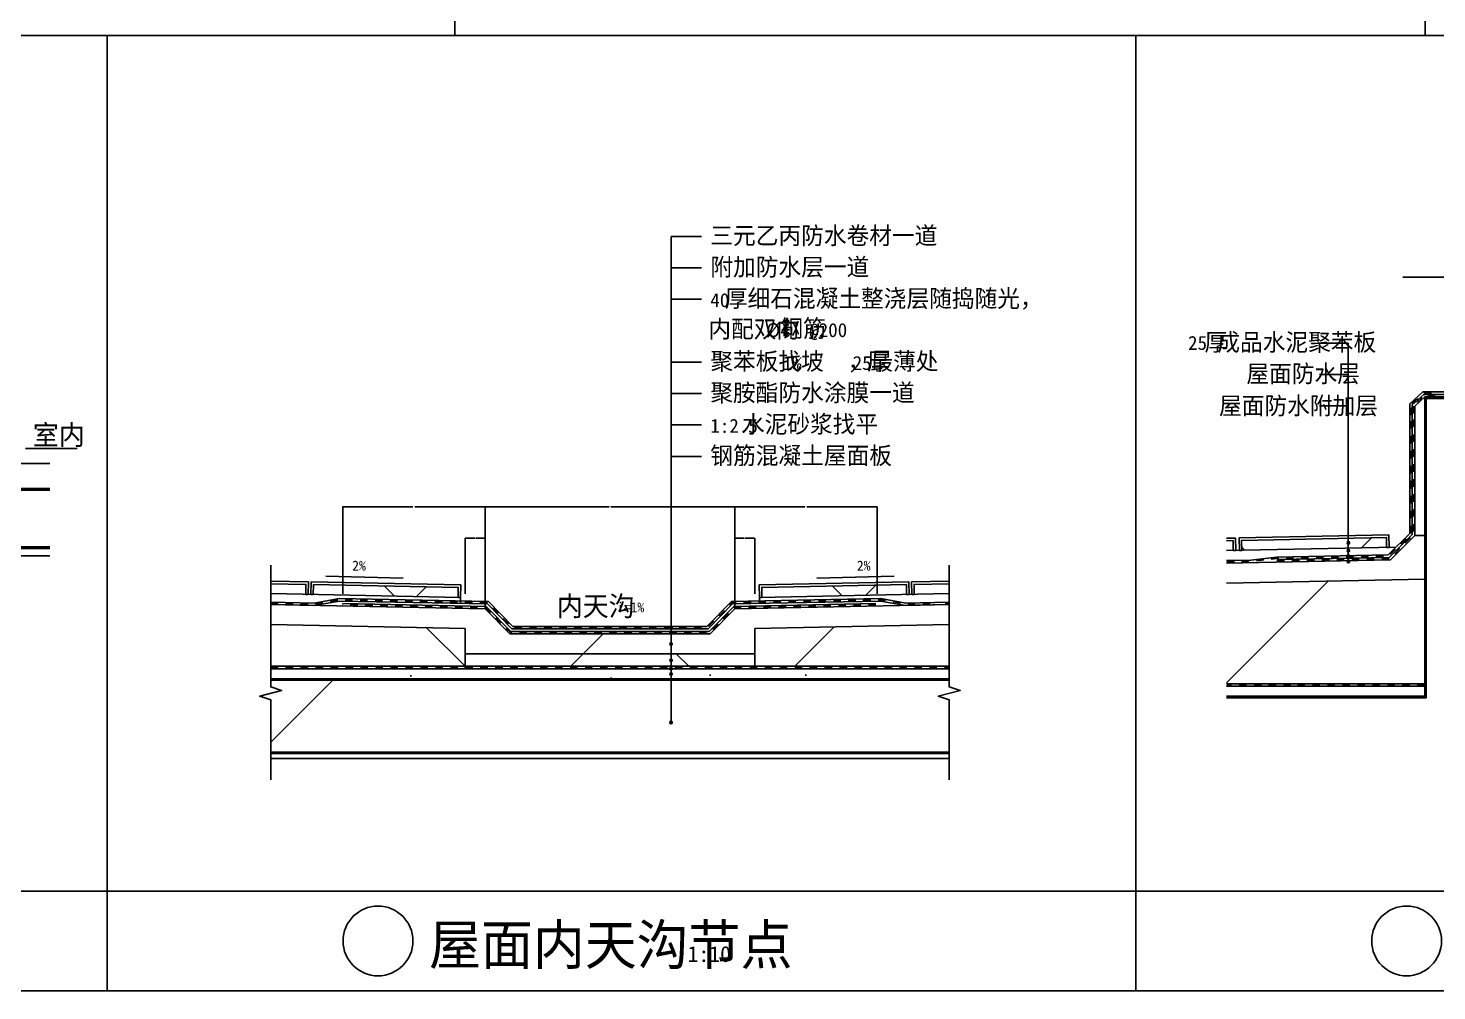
# Model space of a CAD drawing. Header units: metres. Extents: x -87750 to -79240, y 23888 to 29928.
# Drawn here: x -84048 to -81225, y 25948 to 27878 of the extents above; entities that cross this region are included whole.
import ezdxf

# ---------------------------------------------------------------- set-up
doc = ezdxf.new("R2010")
doc.units = ezdxf.units.M
for name, color, linetype in [('OTHER', 7, 'Continuous'), ('PLASTER', 6, 'Continuous'), ('PLINE', 9, 'Continuous'), ('PUB_DIM', 3, 'Continuous'), ('PUB_HATCH', 5, 'Continuous'), ('PUB_TEXT', 2, 'Continuous'), ('SURFACE', 254, 'Continuous'), ('WALL', 7, 'Continuous'), ('通用-图框C-SHET', 11, 'Continuous')]:
    doc.layers.add(name, color=color, linetype=linetype)
doc.dimstyles.get("Standard").update_dxf_attribs({"dimtxt": 2.5, "dimasz": 2.5, "dimexe": 1.25, "dimexo": 0.625, "dimtad": 1, "dimcen": 2.5, "dimazin": 3, "dimtfac": 1, "dimtmove": 0, "dimatfit": 3})
pattern_1 = [(45, (0, 0), (-785.772, 785.772), [])]

# ---------------------------------------------------------------- blocks, each defined once
blk = doc.blocks.new('_INDEX1')
blk.add_lwpolyline([(-0.5, 0, 1), (0.5, 0, 1)], format="xyb", close=True)
blk = doc.blocks.new('_CLOSEDFILLED')
at = {"color": 0, "linetype": 'BYBLOCK'}
blk.add_solid([(-1, 0), (0, 0), (-1, 0)], dxfattribs=at)
blk = doc.blocks.new('*D61')
for p, q in [((-82883.73, 26917.78), (-83132.48, 26917.78)), ((-83132.23, 26713.26), (-83132.23, 26917.78)), ((-82631.98, 26917.78), (-82880.73, 26917.78)), ((-82632.23, 26713.26), (-82632.23, 26917.78))]:
    blk.add_line(p, q)
at = {"layer": 'Defpoints'}
for p in [(-82632.23, 26917.78), (-83132.23, 26713.26), (-82632.23, 26713.26)]:
    blk.add_point(p, dxfattribs=at)
at = {"layer": 'PUB_DIM', "xscale": 0.25, "yscale": 0.25}
blk.add_blockref('_CLOSEDFILLED', (-83132.23, 26917.78), dxfattribs=at)
at = {"layer": 'PUB_DIM', "xscale": 0.25, "yscale": 0.25, "rotation": 180}
blk.add_blockref('_CLOSEDFILLED', (-82632.23, 26917.78), dxfattribs=at)
at = {"layer": 'PUB_DIM', "insert": (-82882.23, 26917.78), "char_height": 1, "attachment_point": 5}
blk.add_mtext('500', dxfattribs=at)
blk = doc.blocks.new('*D62')
for p, q in [((-83276.94, 26917.78), (-83417.9, 26917.78)), ((-83417.65, 26743.26), (-83417.65, 26917.78)), ((-83131.98, 26917.78), (-83272.94, 26917.78)), ((-83132.23, 26743.26), (-83132.23, 26917.78))]:
    blk.add_line(p, q)
at = {"layer": 'Defpoints'}
for p in [(-83132.23, 26917.78), (-83417.65, 26743.26), (-83132.23, 26743.26)]:
    blk.add_point(p, dxfattribs=at)
at = {"layer": 'PUB_DIM', "xscale": 0.25, "yscale": 0.25}
blk.add_blockref('_CLOSEDFILLED', (-83417.65, 26917.78), dxfattribs=at)
at = {"layer": 'PUB_DIM', "xscale": 0.25, "yscale": 0.25, "rotation": 180}
blk.add_blockref('_CLOSEDFILLED', (-83132.23, 26917.78), dxfattribs=at)
at = {"layer": 'PUB_DIM', "insert": (-83274.94, 26917.78), "char_height": 1, "attachment_point": 5}
blk.add_mtext('>250', dxfattribs=at)
blk = doc.blocks.new('*D63')
for p, q in [((-82632.23, 26743.26), (-82632.23, 26917.78)), ((-82631.98, 26917.78), (-82491.52, 26917.78)), ((-82487.52, 26917.78), (-82347.06, 26917.78)), ((-82346.81, 26743.26), (-82346.81, 26917.78))]:
    blk.add_line(p, q)
at = {"layer": 'Defpoints'}
for p in [(-82632.23, 26917.78), (-82632.23, 26743.26), (-82346.81, 26743.26)]:
    blk.add_point(p, dxfattribs=at)
at = {"layer": 'PUB_DIM', "xscale": 0.25, "yscale": 0.25, "rotation": 180}
blk.add_blockref('_CLOSEDFILLED', (-82632.23, 26917.78), dxfattribs=at)
at = {"layer": 'PUB_DIM', "xscale": 0.25, "yscale": 0.25}
blk.add_blockref('_CLOSEDFILLED', (-82346.81, 26917.78), dxfattribs=at)
at = {"layer": 'PUB_DIM', "insert": (-82489.52, 26917.78), "char_height": 1, "attachment_point": 5}
blk.add_mtext('>250', dxfattribs=at)
blk = doc.blocks.new('*D64')
for p, q in [((-83153.23, 26855.33), (-83172.48, 26855.33)), ((-83172.23, 26743.26), (-83172.23, 26855.33)), ((-83131.98, 26855.33), (-83151.23, 26855.33)), ((-83132.23, 26743.26), (-83132.23, 26855.33))]:
    blk.add_line(p, q)
at = {"layer": 'Defpoints'}
for p in [(-83132.23, 26855.33), (-83172.23, 26743.26), (-83132.23, 26743.26)]:
    blk.add_point(p, dxfattribs=at)
at = {"layer": 'PUB_DIM', "xscale": 0.25, "yscale": 0.25}
blk.add_blockref('_CLOSEDFILLED', (-83172.23, 26855.33), dxfattribs=at)
at = {"layer": 'PUB_DIM', "xscale": 0.25, "yscale": 0.25, "rotation": 180}
blk.add_blockref('_CLOSEDFILLED', (-83132.23, 26855.33), dxfattribs=at)
at = {"layer": 'PUB_DIM', "insert": (-83152.23, 26855.33), "char_height": 1, "attachment_point": 5}
blk.add_mtext('40', dxfattribs=at)
blk = doc.blocks.new('*D65')
for p, q in [((-82632.23, 26743.26), (-82632.23, 26855.33)), ((-82631.98, 26855.33), (-82613.23, 26855.33)), ((-82611.23, 26855.33), (-82592.48, 26855.33)), ((-82592.23, 26743.26), (-82592.23, 26855.33))]:
    blk.add_line(p, q)
at = {"layer": 'Defpoints'}
for p in [(-82632.23, 26855.33), (-82632.23, 26743.26), (-82592.23, 26743.26)]:
    blk.add_point(p, dxfattribs=at)
at = {"layer": 'PUB_DIM', "xscale": 0.25, "yscale": 0.25, "rotation": 180}
blk.add_blockref('_CLOSEDFILLED', (-82632.23, 26855.33), dxfattribs=at)
at = {"layer": 'PUB_DIM', "xscale": 0.25, "yscale": 0.25}
blk.add_blockref('_CLOSEDFILLED', (-82592.23, 26855.33), dxfattribs=at)
at = {"layer": 'PUB_DIM', "insert": (-82612.23, 26855.33), "char_height": 1, "attachment_point": 5}
blk.add_mtext('40', dxfattribs=at)

msp = doc.modelspace()

# ---------------------------------------------------------------- hatches: boundary and pattern name
at = {"layer": 'PUB_HATCH'}
h = msp.add_hatch(dxfattribs=at)
h.set_pattern_fill('AN31C', scale=350)
h.set_pattern_definition(pattern_1)
h.paths.add_polyline_path([(-81246.58, 26535.28), (-81646.9, 26535.28), (-81646.9, 26435.28), (-80602.26, 26435.28), (-80602.26, 26535.28), (-81002.58, 26535.28), (-81002.58, 27097.04), (-81040.82, 27135.28), (-81208.34, 27135.28), (-81246.58, 27097.04)])
h = msp.add_hatch(dxfattribs=at)
h.set_pattern_fill('AN31C', scale=350)
h.set_pattern_definition(pattern_1)
h.paths.add_polyline_path([(-84692.6, 27001.64), (-84692.6, 26651.64), (-85611.19, 26651.64), (-85611.19, 26507.64), (-84692.6, 26507.64), (-84692.6, 26391.73), (-84298.6, 26391.73), (-84298.6, 26887.64), (-84004.82, 26887.64), (-84004.82, 27001.64)])
h = msp.add_hatch(dxfattribs=at)
h.set_pattern_fill('AR-SAND', scale=10)
h.paths.add_polyline_path([(-84004.82, 26954.64), (-84004.82, 27004.64), (-84495.6, 27003.82), (-84495.6, 26954.64)])
h = msp.add_hatch(dxfattribs=at)
h.set_pattern_fill('AR-SAND', scale=10)
h.paths.add_polyline_path([(-81249.58, 26860.61), (-81269.58, 26860.61), (-81318.58, 26811.61), (-81646.9, 26805.04), (-81646.9, 26765.03), (-81249.58, 26772.98)])
h = msp.add_hatch(dxfattribs=at)
h.set_pattern_fill('ANSI37', scale=100)
h.paths.add_polyline_path([(-81326.2, 26836.46), (-81326.6, 26856.46), (-81616.54, 26850.66), (-81616.14, 26830.66)])
h.paths.add_polyline_path([(-81646.9, 26850.05), (-81646.9, 26830.05), (-81633.44, 26830.32), (-81633.84, 26850.31)])
h = msp.add_hatch(dxfattribs=at)
h.set_pattern_fill('ANSI37', scale=100)
h.paths.add_polyline_path([(-83186.7, 26736.35), (-83186.3, 26756.35), (-83476.24, 26762.14), (-83476.64, 26742.15)])
h.paths.add_polyline_path([(-83491.94, 26742.45), (-83491.54, 26762.45), (-83562.1, 26763.86), (-83562.1, 26743.86)])
h.paths.add_polyline_path([(-82578.17, 26756.35), (-82577.77, 26736.35), (-82287.83, 26742.15), (-82288.23, 26762.14)])
h.paths.add_polyline_path([(-82202.37, 26743.86), (-82202.37, 26763.86), (-82272.93, 26762.45), (-82272.53, 26742.45)])
h = msp.add_hatch(dxfattribs=at)
h.set_pattern_fill('AN33C', scale=100)
h.set_pattern_definition([(45, (0, 0), (-224.5064, 224.5064), [])])
h.paths.add_polyline_path([(-81646.9, 26765.03), (-81646.9, 26563.28), (-81249.58, 26563.28), (-81249.58, 26772.98)])
h = msp.add_hatch(dxfattribs=at)
h.set_pattern_fill('AR-SAND', scale=10)
h.paths.add_polyline_path([(-83475.08, 26725.12), (-83424.81, 26734.11), (-83181.84, 26729.25), (-83181.7, 26736.25), (-83562.1, 26743.86), (-83562.1, 26726.86)])
h.paths.add_polyline_path([(-82582.77, 26736.25), (-82582.63, 26729.25), (-82339.66, 26734.11), (-82289.39, 26725.12), (-82202.37, 26726.86), (-82202.37, 26743.86)])
h = msp.add_hatch(dxfattribs=at)
h.set_pattern_fill('AN31C', scale=200)
h.set_pattern_definition([(45, (0, 0), (-449.013, 449.013), [])])
h.paths.add_polyline_path([(-83172.23, 26674.05), (-83172.23, 26623.25), (-82759.87, 26623.25), (-82759.87, 26640.54, -0.41), (-82762.37, 26643.04, -0.41), (-82759.87, 26645.54), (-82759.87, 26663.15, -0.07), (-82760.57, 26663.25), (-83082.84, 26663.25), (-83132.24, 26713.26), (-83562.1, 26721.86), (-83562.1, 26681.85)])
h.paths.add_polyline_path([(-82592.23, 26623.25), (-82592.23, 26674.05), (-82202.37, 26681.85), (-82202.37, 26721.86), (-82289.79, 26720.11), (-82632.24, 26713.26), (-82681.63, 26663.25), (-82759.16, 26663.25, -0.07), (-82759.87, 26663.15), (-82759.87, 26645.54, -0.41), (-82757.37, 26643.04, -0.41), (-82759.87, 26640.54), (-82759.87, 26623.25)])
h = msp.add_hatch(dxfattribs=at)
h.set_pattern_fill('ANSI37', scale=300)
h.paths.add_polyline_path([(-83562.1, 26681.85), (-83562.1, 26598.25), (-83172.23, 26598.25), (-83172.23, 26674.05)])
h.paths.add_polyline_path([(-82202.37, 26598.25), (-82202.37, 26681.85), (-82592.23, 26674.05), (-82592.23, 26598.25)])
h = msp.add_hatch(dxfattribs=at)
h.set_pattern_fill('ANSI37', scale=100)
h.paths.add_polyline_path([(-83172.23, 26623.25), (-83172.23, 26598.25), (-82759.87, 26598.25), (-82759.87, 26607.81, -0.41), (-82762.37, 26610.31, -0.41), (-82759.87, 26612.81), (-82759.87, 26623.25)])
h.paths.add_polyline_path([(-82759.87, 26623.25), (-82759.87, 26612.81, -0.41), (-82757.37, 26610.31, -0.41), (-82759.87, 26607.81), (-82759.87, 26598.25), (-82592.23, 26598.25), (-82592.23, 26623.25)])
h = msp.add_hatch(dxfattribs=at)
h.set_pattern_fill('AR-SAND', scale=10)
h.paths.add_polyline_path([(-82759.87, 26573.25), (-82759.87, 26580.33, -0.41), (-82762.37, 26582.83, -0.41), (-82759.87, 26585.33), (-82759.87, 26590.75, -0.41), (-82762.37, 26593.25), (-83562.1, 26593.25), (-83562.1, 26573.25)])
h.paths.add_polyline_path([(-82202.37, 26573.25), (-82202.37, 26593.25), (-82757.37, 26593.25, -0.41), (-82759.87, 26590.75), (-82759.87, 26585.33, -0.41), (-82757.37, 26582.83, -0.41), (-82759.87, 26580.33), (-82759.87, 26573.25)])
h = msp.add_hatch(dxfattribs=at)
h.set_pattern_fill('AN31C', scale=350)
h.set_pattern_definition(pattern_1)
h.paths.add_polyline_path([(-82202.37, 26423.25), (-82202.37, 26531.02), (-82224.37, 26538.02), (-82180.37, 26550.02), (-82202.37, 26557.02), (-82202.37, 26573.25), (-82759.87, 26573.25), (-82759.87, 26487.98, -0.41), (-82757.37, 26485.48, -1), (-82762.37, 26485.48, -0.41), (-82759.87, 26487.98), (-82759.87, 26573.25), (-83562.1, 26573.25), (-83562.1, 26557.02), (-83540.1, 26550.02), (-83584.1, 26538.02), (-83562.1, 26531.02), (-83562.1, 26423.25)])
h = msp.add_hatch(dxfattribs=at)
h.set_pattern_fill('AR-SAND', scale=10)
h.paths.add_polyline_path([(-81249.58, 26538.28), (-81249.58, 26558.28), (-81646.9, 26558.28), (-81646.9, 26538.28)])

# ---------------------------------------------------------------- linework, layer by layer
at = {"layer": 'OTHER'}
msp.add_line((-81293.78, 27378.23), (-81133.91, 27378.23), dxfattribs=at)
at = {"layer": 'PLASTER'}
for p, q in [((-81269.58, 26860.61), (-81269.58, 27119.99)), ((-84495.6, 27004.64), (-84004.82, 27004.64)), ((-81318.58, 26811.61), (-81269.58, 26860.61)), ((-81269.58, 26860.61), (-81249.58, 26860.61)), ((-84280.6, 26819.64), (-84004.82, 26819.64)), ((-81307.5, 26836.84), (-81646.9, 26830.05)), ((-81646.9, 26805.04), (-81318.58, 26811.61)), ((-81249.58, 26772.98), (-81646.9, 26765.03)), ((-83181.7, 26736.25), (-83562.1, 26743.86)), ((-83181.7, 26736.25), (-83181.94, 26724.25)), ((-82582.77, 26736.25), (-82202.37, 26743.86)), ((-82582.77, 26736.25), (-82582.53, 26724.25)), ((-83562.1, 26593.25), (-82202.37, 26593.25)), ((-81646.9, 26558.28), (-81450.2, 26558.28)), ((-81646.9, 26558.28), (-81249.58, 26558.28)), ((-83562.1, 26413.25), (-82202.37, 26413.25))]:
    msp.add_line(p, q, dxfattribs=at)
for points in [[(-81646.9, 26850.05), (-81633.84, 26850.31), (-81633.44, 26830.32), (-81628.44, 26830.42), (-81628.94, 26855.41), (-81646.9, 26855.05)], [(-83562.1, 26763.86), (-83491.54, 26762.45), (-83491.94, 26742.45), (-83486.94, 26742.35), (-83486.44, 26767.35), (-83562.1, 26768.86)], [(-82202.37, 26763.86), (-82272.93, 26762.45), (-82272.53, 26742.45), (-82277.53, 26742.35), (-82278.03, 26767.35), (-82202.37, 26768.86)]]:
    msp.add_lwpolyline(points, dxfattribs=at)
for points in [[(-81616.14, 26830.66), (-81616.54, 26850.66), (-81326.6, 26856.46), (-81326.2, 26836.46), (-81321.2, 26836.56), (-81321.7, 26861.56), (-81621.64, 26855.56), (-81621.14, 26830.56)], [(-83476.64, 26742.15), (-83476.24, 26762.14), (-83186.3, 26756.35), (-83186.7, 26736.35), (-83181.7, 26736.25), (-83181.2, 26761.24), (-83481.14, 26767.24), (-83481.64, 26742.25)], [(-82287.83, 26742.15), (-82288.23, 26762.14), (-82578.17, 26756.35), (-82577.77, 26736.35), (-82582.77, 26736.25), (-82583.27, 26761.24), (-82283.33, 26767.24), (-82282.83, 26742.25)]]:
    msp.add_lwpolyline(points, close=True, dxfattribs=at)
at = {"layer": 'PLINE'}
msp.add_lwpolyline([(-80602.26, 26535.28), (-81002.58, 26535.28), (-81002.58, 27135.28), (-81246.58, 27135.28), (-81246.58, 26535.28), (-81646.9, 26535.28)], dxfattribs=at)
at = {"layer": 'PUB_DIM'}
msp.add_line((-84053.64, 27034.64), (-83949.64, 27034.64), dxfattribs=at)
for points in [[(-81405.21, 26845.79, 1), (-81400.21, 26845.79, 1)], [(-81405.21, 26829.88, 1), (-81400.21, 26829.88, 1)], [(-81405.21, 26818.96, 1), (-81400.21, 26818.96, 1)], [(-81405.21, 26808.25, 1), (-81400.21, 26808.25, 1)], [(-82762.37, 26675.65, 1), (-82757.37, 26675.65, 1)], [(-82762.37, 26665.65, 1), (-82757.37, 26665.65, 1)], [(-82762.37, 26643.04, 1), (-82757.37, 26643.04, 1)], [(-82762.37, 26610.31, 1), (-82757.37, 26610.31, 1)], [(-82762.37, 26593.25, 1), (-82757.37, 26593.25, 1)], [(-82762.37, 26582.83, 1), (-82757.37, 26582.83, 1)], [(-82762.37, 26485.48, 1), (-82757.37, 26485.48, 1)]]:
    msp.add_lwpolyline(points, format="xyb", close=True, dxfattribs=at)
for points in [[(-83562.1, 26801.18), (-83562.1, 26557.02), (-83540.1, 26550.02), (-83584.1, 26538.02), (-83562.1, 26531.02), (-83562.1, 26370.29)], [(-82202.37, 26801.18), (-82202.37, 26557.02), (-82180.37, 26550.02), (-82224.37, 26538.02), (-82202.37, 26531.02), (-82202.37, 26370.29)], [(-83296.48, 26775.12), (-83451.55, 26778.65)], [(-82467.98, 26775.12), (-82312.92, 26778.65)]]:
    msp.add_lwpolyline(points, dxfattribs=at)
at = {"layer": 'PUB_HATCH'}
msp.add_line((-81321.2, 26836.56), (-81321.7, 26861.56), dxfattribs=at)
at = {"layer": 'PUB_TEXT'}
for p, q in [((-82759.87, 27082.04), (-82759.87, 27460.04)), ((-82759.87, 27460.04), (-82698.69, 27460.04)), ((-82759.87, 27397.04), (-82698.69, 27397.04)), ((-82759.87, 27334.04), (-82698.69, 27334.04)), ((-81402.81, 27246.32), (-81460.59, 27246.32)), ((-81402.81, 27183.32), (-81402.81, 27246.32)), ((-82759.87, 27208.04), (-82698.69, 27208.04)), ((-81402.81, 27183.32), (-81460.59, 27183.32)), ((-81402.76, 26805.75), (-81402.81, 27183.32)), ((-82759.87, 27145.04), (-82698.69, 27145.04)), ((-81402.81, 27120.32), (-81460.59, 27120.32)), ((-82759.87, 26485.48), (-82759.87, 27082.04)), ((-82759.87, 27082.04), (-82698.69, 27082.04)), ((-82759.87, 27019.04), (-82698.69, 27019.04))]:
    msp.add_line(p, q, dxfattribs=at)
at = {"layer": 'SURFACE'}
for p, q in [((-81253.46, 27148.28), (-81279.58, 27124.4)), ((-81251.52, 27143.28), (-81274.58, 27122.2)), ((-81253.46, 27148.28), (-81198.94, 27148.28)), ((-81251.52, 27143.28), (-81198.94, 27143.28)), ((-81279.58, 26864.75), (-81279.58, 27124.4)), ((-81274.58, 26862.68), (-81274.58, 27122.2)), ((-81322.8, 26821.53), (-81279.58, 26864.75)), ((-81320.69, 26816.57), (-81274.58, 26862.68)), ((-81598.15, 26811.02), (-81545.84, 26817.07)), ((-81545.84, 26817.07), (-81322.8, 26821.53)), ((-81545.5, 26812.07), (-81320.69, 26816.57)), ((-81647, 26810.04), (-81598.15, 26811.02)), ((-83474.68, 26720.11), (-83562.1, 26721.86)), ((-83424.41, 26729.1), (-83474.68, 26720.11)), ((-83127.97, 26723.18), (-83424.41, 26729.1)), ((-83127.97, 26723.18), (-83078.66, 26673.25)), ((-82636.5, 26723.18), (-82685.81, 26673.25)), ((-82636.5, 26723.18), (-82340.06, 26729.1)), ((-82340.06, 26729.1), (-82289.79, 26720.11)), ((-82289.79, 26720.11), (-82202.37, 26721.86)), ((-83078.66, 26673.25), (-82685.81, 26673.25))]:
    msp.add_line(p, q, dxfattribs=at)
for points in [[(-81275.37, 27124.89), (-81264.37, 27135.08)], [(-81265.67, 27127), (-81254.66, 27137.19)], [(-81236.21, 27145.83), (-81251.21, 27145.83)], [(-81228.56, 27140.73), (-81243.56, 27140.73)], [(-81277.08, 27101.61), (-81277.08, 27116.61)], [(-81272.08, 27104.89), (-81272.08, 27119.89)], [(-81277.08, 27074.94), (-81277.08, 27089.94)], [(-81272.08, 27078.22), (-81272.08, 27093.22)], [(-81277.08, 27044.94), (-81277.08, 27059.94)], [(-81272.08, 27048.22), (-81272.08, 27063.22)], [(-81277.08, 27014.94), (-81277.08, 27029.94)], [(-81272.08, 27018.22), (-81272.08, 27033.22)], [(-81277.08, 26984.94), (-81277.08, 26999.94)], [(-81272.08, 26988.22), (-81272.08, 27003.22)], [(-81277.08, 26954.94), (-81277.08, 26969.94)], [(-81272.08, 26958.22), (-81272.08, 26973.22)], [(-84004.82, 26951.64), (-84692.6, 26951.64), (-84692.6, 26651.64), (-85611.19, 26651.64)], [(-81277.08, 26924.94), (-81277.08, 26939.94)], [(-81272.08, 26928.22), (-81272.08, 26943.22)], [(-81277.08, 26894.94), (-81277.08, 26909.94)], [(-81272.08, 26898.22), (-81272.08, 26913.22)], [(-81277.08, 26864.94), (-81277.08, 26879.94)], [(-81272.08, 26868.22), (-81272.08, 26883.22)], [(-81297.42, 26843.37), (-81286.82, 26853.98)], [(-81288.64, 26845.08), (-81278.04, 26855.69)], [(-84298.6, 26341.73), (-84298.6, 26837.64), (-84004.82, 26837.64)], [(-81557.23, 26813.23), (-81545.67, 26814.57), (-81542.31, 26814.64)], [(-81527.31, 26814.94), (-81512.31, 26815.24)], [(-81497.31, 26815.54), (-81482.32, 26815.84)], [(-81467.32, 26816.14), (-81452.32, 26816.44)], [(-81437.33, 26816.74), (-81422.33, 26817.04)], [(-81407.33, 26817.34), (-81392.34, 26817.64)], [(-81377.34, 26817.93), (-81362.34, 26818.23)], [(-81347.34, 26818.53), (-81332.35, 26818.83)], [(-81318.64, 26822.16), (-81308.03, 26832.76)], [(-81309.86, 26823.87), (-81299.25, 26834.47)], [(-81645.96, 26807.54), (-81630.97, 26807.84)], [(-81616.95, 26808.14), (-81601.96, 26808.44)], [(-81587.03, 26809.79), (-81572.13, 26811.51)], [(-81545.76, 26809.57), (-81530.76, 26809.87)], [(-81515.77, 26810.17), (-81500.77, 26810.47)], [(-81485.77, 26810.77), (-81470.78, 26811.07)], [(-81455.78, 26811.37), (-81440.78, 26811.67)], [(-81425.79, 26811.97), (-81410.79, 26812.26)], [(-81395.79, 26812.56), (-81380.79, 26812.86)], [(-81365.8, 26813.16), (-81350.8, 26813.46)], [(-81335.8, 26813.76), (-81320.81, 26814.06)], [(-83562, 26726.86), (-83475.08, 26725.12), (-83424.81, 26734.11), (-83125.84, 26728.13), (-83076.57, 26678.25), (-82687.9, 26678.25), (-82638.63, 26728.13), (-82339.66, 26734.11), (-82289.39, 26725.12), (-82202.47, 26726.86)], [(-83442.58, 26728.39), (-83427.81, 26731.04)], [(-83412.86, 26731.37), (-83397.87, 26731.07)], [(-83382.87, 26730.77), (-83367.87, 26730.47)], [(-83352.88, 26730.17), (-83337.88, 26729.87)], [(-82434.66, 26729.71), (-82419.67, 26730.01)], [(-82404.67, 26730.31), (-82389.67, 26730.61)], [(-82374.68, 26730.91), (-82359.68, 26731.21)], [(-82344.68, 26731.51), (-82339.86, 26731.61), (-82329.84, 26729.82)], [(-83562.05, 26724.36), (-83547.05, 26724.06)], [(-83532.05, 26723.76), (-83517.05, 26723.46)], [(-83502.06, 26723.16), (-83487.06, 26722.86)], [(-83472.11, 26723.11), (-83457.34, 26725.75)], [(-83417.65, 26721.47), (-83418.27, 26721.48)], [(-82349.58, 26723.91), (-82634.37, 26718.22), (-82683.72, 26668.25), (-83080.75, 26668.25), (-83130.11, 26718.22), (-83418.22, 26723.98)], [(-83387.65, 26720.87), (-83402.65, 26721.17)], [(-83357.66, 26720.27), (-83372.66, 26720.57)], [(-83327.67, 26719.67), (-83342.66, 26719.97)], [(-83322.88, 26729.57), (-83307.89, 26729.27)], [(-83297.67, 26719.07), (-83312.67, 26719.37)], [(-83292.89, 26728.97), (-83277.89, 26728.67)], [(-83267.68, 26718.47), (-83282.68, 26718.77)], [(-83262.89, 26728.37), (-83247.9, 26728.07)], [(-83237.68, 26717.87), (-83252.68, 26718.17)], [(-83232.9, 26727.77), (-83217.9, 26727.47)], [(-83207.69, 26717.27), (-83222.69, 26717.57)], [(-83202.91, 26727.17), (-83187.91, 26726.87)], [(-83177.7, 26716.67), (-83192.69, 26716.97)], [(-83172.91, 26726.57), (-83157.92, 26726.27)], [(-83147.7, 26716.07), (-83162.7, 26716.37)], [(-83142.92, 26725.98), (-83127.92, 26725.68)], [(-83121.71, 26706.16), (-83131.17, 26715.74), (-83132.71, 26715.77)], [(-83117.08, 26715.7), (-83106.54, 26705.03)], [(-82663.61, 26699.29), (-82653.07, 26709.96)], [(-82644.67, 26704.23), (-82655.21, 26693.56)], [(-82642.52, 26720.63), (-82637.56, 26725.65), (-82629.63, 26725.81)], [(-82619.48, 26716.01), (-82633.3, 26715.74), (-82634.13, 26714.9)], [(-82614.63, 26726.11), (-82599.63, 26726.41)], [(-82589.49, 26716.61), (-82604.48, 26716.31)], [(-82584.63, 26726.71), (-82569.64, 26727.01)], [(-82559.49, 26717.21), (-82574.49, 26716.91)], [(-82554.64, 26727.31), (-82539.64, 26727.61)], [(-82529.5, 26717.81), (-82544.49, 26717.51)], [(-82524.65, 26727.91), (-82509.65, 26728.21)], [(-82499.5, 26718.41), (-82514.5, 26718.11)], [(-82494.65, 26728.51), (-82479.66, 26728.81)], [(-82469.51, 26719.01), (-82484.51, 26718.71)], [(-82464.66, 26729.11), (-82449.66, 26729.41)], [(-82439.52, 26719.61), (-82454.51, 26719.31)], [(-82409.52, 26720.21), (-82424.52, 26719.91)], [(-82379.53, 26720.81), (-82394.52, 26720.51)], [(-82349.53, 26721.41), (-82364.53, 26721.11)], [(-82315.08, 26727.17), (-82300.31, 26724.53)], [(-82285.48, 26722.69), (-82270.49, 26722.99)], [(-82255.49, 26723.29), (-82240.49, 26723.59)], [(-82210.5, 26724.19), (-82202.42, 26724.36)], [(-83100.63, 26684.82), (-83111.17, 26695.49)], [(-83096, 26694.36), (-83085.46, 26683.69)], [(-83078.59, 26665.75), (-83081.79, 26665.75), (-83090.08, 26674.14)], [(-83073.77, 26675.75), (-83058.77, 26675.75)], [(-83043.77, 26675.75), (-83028.77, 26675.75)], [(-83013.77, 26675.75), (-82998.77, 26675.75)], [(-82983.77, 26675.75), (-82968.77, 26675.75)], [(-82953.77, 26675.75), (-82938.77, 26675.75)], [(-82923.77, 26675.75), (-82908.77, 26675.75)], [(-82893.77, 26675.75), (-82878.77, 26675.75)], [(-82863.77, 26675.75), (-82848.77, 26675.75)], [(-82833.77, 26675.75), (-82818.77, 26675.75)], [(-82803.77, 26675.75), (-82788.77, 26675.75)], [(-82773.77, 26675.75), (-82758.77, 26675.75)], [(-82743.77, 26675.75), (-82728.77, 26675.75)], [(-82713.77, 26675.75), (-82698.77, 26675.75)], [(-82684.69, 26677.94), (-82674.15, 26688.62)], [(-82665.75, 26682.89), (-82676.29, 26672.21)], [(-83048.59, 26665.75), (-83063.59, 26665.75)], [(-83018.59, 26665.75), (-83033.59, 26665.75)], [(-82988.59, 26665.75), (-83003.59, 26665.75)], [(-82958.59, 26665.75), (-82973.59, 26665.75)], [(-82928.59, 26665.75), (-82943.59, 26665.75)], [(-82898.59, 26665.75), (-82913.59, 26665.75)], [(-82868.59, 26665.75), (-82883.59, 26665.75)], [(-82838.59, 26665.75), (-82853.59, 26665.75)], [(-82808.59, 26665.75), (-82823.59, 26665.75)], [(-82778.59, 26665.75), (-82793.59, 26665.75)], [(-82748.59, 26665.75), (-82763.59, 26665.75)], [(-82718.59, 26665.75), (-82733.59, 26665.75)], [(-82688.59, 26665.75), (-82703.59, 26665.75)], [(-83562.1, 26598.25), (-82202.37, 26598.25)], [(-83562.1, 26595.75), (-83547.1, 26595.75)], [(-83532.1, 26595.75), (-83517.1, 26595.75)], [(-83502.1, 26595.75), (-83487.1, 26595.75)], [(-83472.1, 26595.75), (-83457.1, 26595.75)], [(-83442.1, 26595.75), (-83427.1, 26595.75)], [(-83412.1, 26595.75), (-83397.1, 26595.75)], [(-83382.1, 26595.75), (-83367.1, 26595.75)], [(-83352.1, 26595.75), (-83337.1, 26595.75)], [(-83322.1, 26595.75), (-83307.1, 26595.75)], [(-83292.1, 26595.75), (-83277.1, 26595.75)], [(-83262.1, 26595.75), (-83247.1, 26595.75)], [(-83232.1, 26595.75), (-83217.1, 26595.75)], [(-83202.1, 26595.75), (-83187.1, 26595.75)], [(-83172.1, 26595.75), (-83157.1, 26595.75)], [(-83142.1, 26595.75), (-83127.1, 26595.75)], [(-83112.1, 26595.75), (-83097.1, 26595.75)], [(-83082.1, 26595.75), (-83067.1, 26595.75)], [(-83052.1, 26595.75), (-83037.1, 26595.75)], [(-83022.1, 26595.75), (-83007.1, 26595.75)], [(-82992.1, 26595.75), (-82977.1, 26595.75)], [(-82962.1, 26595.75), (-82947.1, 26595.75)], [(-82932.1, 26595.75), (-82917.1, 26595.75)], [(-82902.1, 26595.75), (-82887.1, 26595.75)], [(-82872.1, 26595.75), (-82857.1, 26595.75)], [(-82842.1, 26595.75), (-82827.1, 26595.75)], [(-82812.1, 26595.75), (-82797.1, 26595.75)], [(-82782.1, 26595.75), (-82767.1, 26595.75)], [(-82752.1, 26595.75), (-82737.1, 26595.75)], [(-82722.1, 26595.75), (-82707.1, 26595.75)], [(-82692.1, 26595.75), (-82677.1, 26595.75)], [(-82662.1, 26595.75), (-82647.1, 26595.75)], [(-82632.1, 26595.75), (-82617.1, 26595.75)], [(-82602.1, 26595.75), (-82587.1, 26595.75)], [(-82572.1, 26595.75), (-82557.1, 26595.75)], [(-82542.1, 26595.75), (-82527.1, 26595.75)], [(-82512.1, 26595.75), (-82497.1, 26595.75)], [(-82482.1, 26595.75), (-82467.1, 26595.75)], [(-82452.1, 26595.75), (-82437.1, 26595.75)], [(-82422.1, 26595.75), (-82407.1, 26595.75)], [(-82392.1, 26595.75), (-82377.1, 26595.75)], [(-82362.1, 26595.75), (-82347.1, 26595.75)], [(-82332.1, 26595.75), (-82317.1, 26595.75)], [(-82302.1, 26595.75), (-82287.1, 26595.75)], [(-82272.1, 26595.75), (-82257.1, 26595.75)], [(-82242.1, 26595.75), (-82227.1, 26595.75)], [(-82212.1, 26595.75), (-82202.37, 26595.75)], [(-83562.1, 26570.25), (-82202.37, 26570.25)], [(-81249.58, 26563.28), (-81646.9, 26563.28)], [(-81636.78, 26560.78), (-81645.91, 26560.78)], [(-81606.73, 26560.78), (-81621.73, 26560.78)], [(-81576.73, 26560.78), (-81591.73, 26560.78)], [(-81547.65, 26560.78), (-81562.65, 26560.78)], [(-81517.65, 26560.78), (-81532.65, 26560.78)], [(-81489.58, 26560.78), (-81504.58, 26560.78)], [(-81459.58, 26560.78), (-81474.58, 26560.78)], [(-81429.58, 26560.78), (-81444.58, 26560.78)], [(-81399.58, 26560.78), (-81414.58, 26560.78)], [(-81369.58, 26560.78), (-81384.58, 26560.78)], [(-81339.58, 26560.78), (-81354.58, 26560.78)], [(-81309.58, 26560.78), (-81324.58, 26560.78)], [(-81279.58, 26560.78), (-81294.58, 26560.78)], [(-81249.58, 26560.78), (-81264.58, 26560.78)], [(-83562.1, 26426.25), (-82202.37, 26426.25)]]:
    msp.add_lwpolyline(points, dxfattribs=at)
at = {"layer": 'WALL'}
for p, q in [((-81249.58, 27138.28), (-81269.58, 27119.99)), ((-84695.6, 26954.64), (-84004.82, 26954.64)), ((-84295.6, 26834.64), (-84004.82, 26834.64)), ((-83132.24, 26713.26), (-83562.1, 26721.86)), ((-83132.24, 26713.26), (-83082.84, 26663.25)), ((-82632.24, 26713.26), (-82681.63, 26663.25)), ((-82632.24, 26713.26), (-82202.37, 26721.86)), ((-83172.23, 26674.05), (-83562.1, 26681.85)), ((-83172.23, 26674.05), (-83172.23, 26593.25)), ((-82592.23, 26674.05), (-82202.37, 26681.85)), ((-82592.23, 26674.05), (-82592.23, 26593.25)), ((-83082.84, 26663.25), (-82681.63, 26663.25)), ((-83172.1, 26623.25), (-82592.37, 26623.25)), ((-83132.1, 26623.25), (-82681.63, 26623.25)), ((-83562.1, 26573.25), (-82202.37, 26573.25)), ((-83562.1, 26423.25), (-82202.37, 26423.25))]:
    msp.add_line(p, q, dxfattribs=at)
msp.add_lwpolyline([(-80602.26, 26538.28), (-80999.58, 26538.28), (-80999.58, 27138.28), (-81249.58, 27138.28), (-81249.58, 26538.28), (-81646.9, 26538.28)], dxfattribs=at)
at = {"layer": '通用-图框C-SHET'}
for p, q in [((-83193.19, 27862.58), (-83193.19, 29777.58)), ((-81248.84, 27862.58), (-81248.84, 29777.58)), ((-87510.12, 27862.58), (-80290.12, 27862.58)), ((-83889.92, 25947.58), (-83889.92, 27862.58)), ((-81828.87, 25947.58), (-81828.87, 27862.58)), ((-87510.12, 26147.58), (-80290.12, 26147.58)), ((-87510.12, 25947.58), (-80290.12, 25947.58))]:
    msp.add_line(p, q, dxfattribs=at)

# ---------------------------------------------------------------- block references
at = {"layer": 'PUB_TEXT', "xscale": 140, "yscale": 140, "zscale": 140}
for p in [(-83347.02, 26047.58), (-81285.97, 26047.58)]:
    msp.add_blockref('_INDEX1', p, dxfattribs=at)

# ---------------------------------------------------------------- texts
at = {"layer": 'PUB_TEXT'}
for s, height, p in [('三元乙丙防水卷材一道', 35, (-82681.19, 27444.29)), ('附加防水层一道', 35, (-82681.19, 27381.29)), ('厚细石混凝土整浇层随捣随光，', 35, (-82652.16, 27318.29)), ('40', 28, (-82681.19, 27318.29)), ('内配双向', 35, (-82685.14, 27257.08)), ('钢筋', 35, (-82540.69, 27258.26)), ('%%c4', 28, (-82569.28, 27258.26)), ('@200', 28, (-82483.08, 27258.26)), ('厚', 35, (-81690.97, 27230.57)), ('成品水泥聚苯板', 35, (-81665.37, 27230.57)), ('25', 28, (-81723.96, 27232.55)), ('聚苯板找坡  ，最薄处', 35, (-82681.19, 27192.29)), ('1%', 28, (-82535.99, 27192.29)), ('25', 28, (-82395.96, 27192.29)), ('厚', 35, (-82366.93, 27192.29)), ('屋面防水层', 35, (-81607.04, 27167.57)), ('聚胺酯防水涂膜一道', 35, (-82681.19, 27129.29)), ('屋面防水附加层', 35, (-81661.8, 27103.17)), ('水泥砂浆找平', 35, (-82617.82, 27066.29)), ('室内', 40, (-84038.72, 27042.12)), ('1:2.5', 28, (-82681.19, 27066.29)), ('钢筋混凝土屋面板', 35, (-82681.19, 27003.29)), ('2%', 20, (-83398.68, 26790.09)), ('2%', 20, (-82387.49, 26790.09)), ('内天沟', 40, (-82988.75, 26699)), ('i=1%', 20, (-82868.13, 26706.51)), ('屋面内天沟节点', 80, (-83244.64, 26000.18)), ('1:10', 32, (-82726.81, 26005.39))]:
    msp.add_text(s, height=height, dxfattribs=at).set_placement(p)

# ---------------------------------------------------------------- dimensions: what is measured, and where the dimension line sits
at = {"layer": 'PUB_DIM'}
for base, p1, p2, picture, middle in [((-83132.23, 26917.78), (-83132.23, 26743.26), (-83417.65, 26743.26), '*D62', (-83274.94, 26917.78)), ((-82632.23, 26917.78), (-82632.23, 26743.26), (-82346.81, 26743.26), '*D63', (-82489.52, 26917.78))]:
    dim = msp.add_linear_dim(base=base, p1=p1, p2=p2, text='>250', dimstyle='Standard', dxfattribs=at)
    dim.commit()
    dim.dimension.update_dxf_attribs({"geometry": picture, "text_midpoint": middle})
for base, p1, p2, picture, middle in [((-82632.23, 26917.78), (-82632.23, 26713.26), (-83132.23, 26713.26), '*D61', (-82882.23, 26917.78)), ((-83132.23, 26855.33), (-83132.23, 26743.26), (-83172.23, 26743.26), '*D64', (-83152.23, 26855.33)), ((-82632.23, 26855.33), (-82632.23, 26743.26), (-82592.23, 26743.26), '*D65', (-82612.23, 26855.33))]:
    dim = msp.add_linear_dim(base=base, p1=p1, p2=p2, dimstyle='Standard', dxfattribs=at)
    dim.commit()
    dim.dimension.update_dxf_attribs({"geometry": picture, "text_midpoint": middle})

doc.saveas('drawing.dxf')
